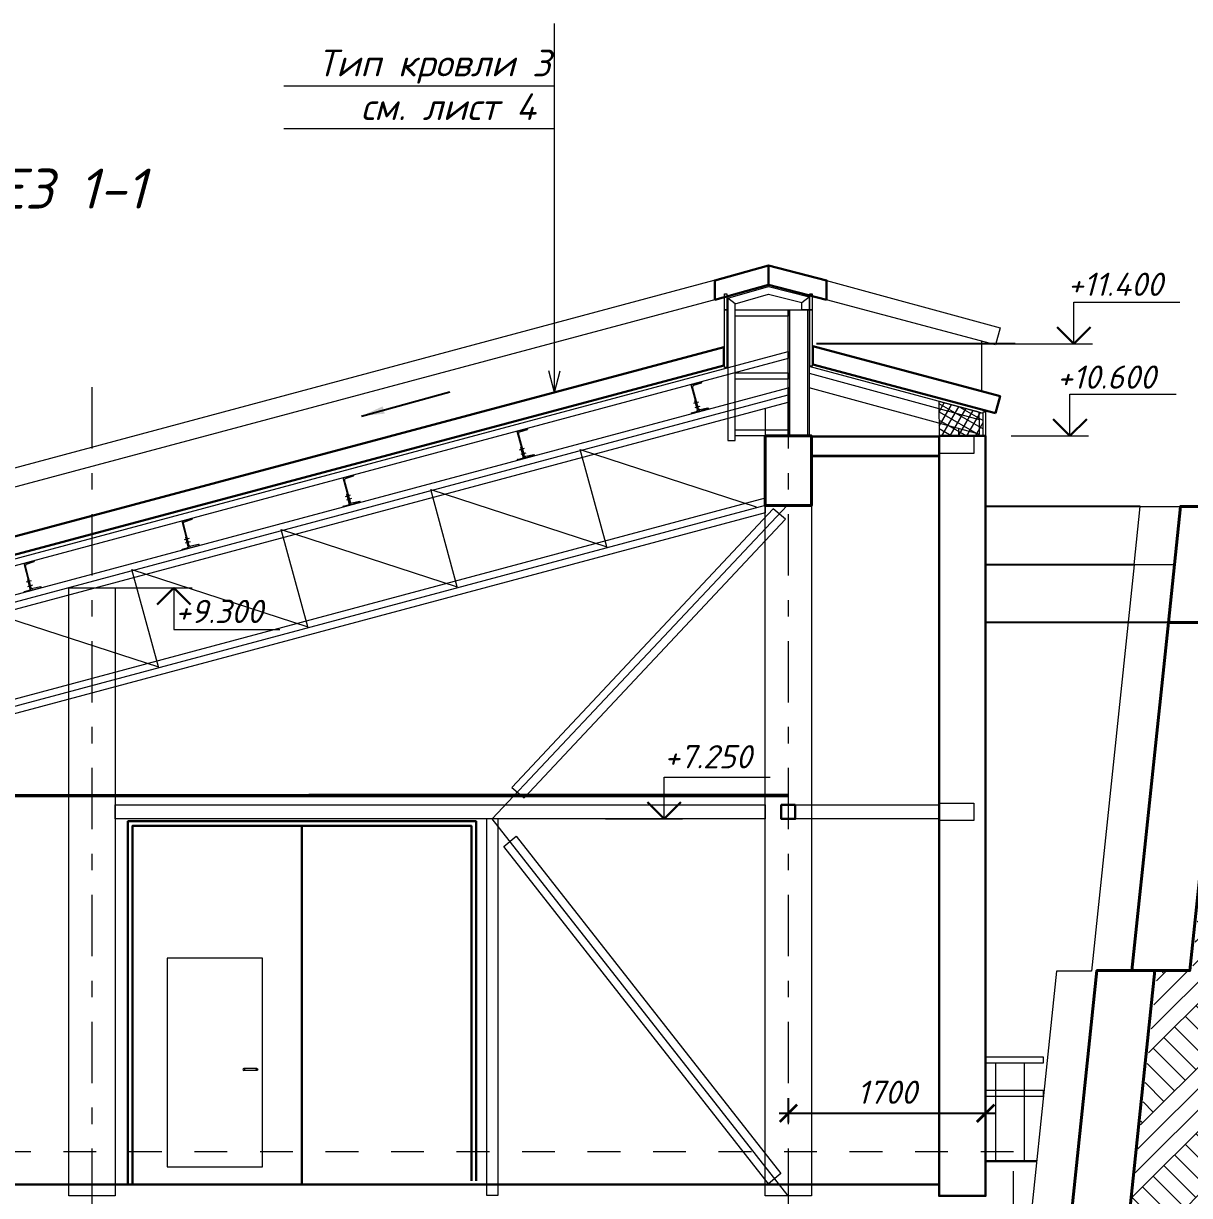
# Model space of a CAD drawing. Header units: millimetres. Extents: x -6419137 to 687965, y -598396 to 179722.
# Drawn here: x 563358 to 573406, y 85738 to 95840 of the extents above; entities that cross this region are included whole.
import ezdxf

# ---------------------------------------------------------------- set-up
doc = ezdxf.new("R2010")
doc.units = ezdxf.units.MM
doc.header["$MEASUREMENT"] = 0
doc.linetypes.add('Штриховая', pattern=[5644.444466, 2822.222233, -2822.222233])
doc.linetypes.add('Штрихштриховая', pattern=[10936.110735, 5291.666508, -2116.666555, 1411.111116, -2116.666555])
for name, color, linetype, lineweight in [('k_ Металл', 5, 'Continuous', 40), ('Двери ArchiCAD_Ном._пера__96', 7, 'Continuous', 5), ('Двери ArchiCAD_Ном._пера__97', 7, 'Continuous', 30), ('оси_Ном._пера__96', 7, 'Continuous', 5), ('отделка', 220, 'Continuous', 0), ('перекрытие_Ном._пера__99', 7, 'Continuous', 40), ('подп стены Инжзащита_Ном._пера__96', 7, 'Continuous', 13), ('подп стены Инжзащита_Ном._пера__99', 7, 'Continuous', 40), ('стены02_Ном._пера__99', 7, 'Continuous', 40), ('текст_Ном._пера__1', 7, 'Continuous', 25), ('текст_Ном._пера__96', 7, 'Continuous', 5), ('чертеж_Ном._пера__91', 250, 'Continuous', 5), ('чертеж_Ном._пера__96', 7, 'Continuous', 13), ('чертеж_Ном._пера__98', 7, 'Continuous', 35), ('Штриховка', 7, 'Continuous', 5), ('штриховка_Ном._пера__96', 7, 'Continuous', 13)]:
    doc.layers.add(name, color=color, linetype=linetype, lineweight=lineweight)
doc.layers.add('Конструкции', color=7, linetype='Continuous', lineweight=5, true_color=0x0000e6)
for name, color, linetype in [('крыша', 7, 'Continuous'), ('подп стены Инжзащита', 7, 'Continuous'), ('размеры', 7, 'Continuous'), ('текст', 7, 'Continuous')]:
    doc.layers.add(name, color=color, linetype=linetype)
doc.styles.get("Standard").update_dxf_attribs({"font": 'isocpeui.ttf'})
doc.styles.add('STEP PR', font='isocpeui.ttf')
doc.dimstyles.new('Standard100', dxfattribs={"dimtxt": 250, "dimasz": 200, "dimexe": 200, "dimexo": 300, "dimgap": 50, "dimtad": 1, "dimtoh": 1, "dimdec": 0, "dimzin": 0, "dimdsep": 46, "dimtxsty": 'STEP PR', "dimblk": 'ARCHTICK', "dimcen": 0.09, "dimdle": 200, "dimaunit": 1, "dimadec": 0, "dimazin": 0, "dimtfac": 1, "dimtdec": 0, "dimtofl": 0, "dimtmove": 1, "dimatfit": 3, "dimfxl": 1, "dimtolj": 1, "dimtzin": 0, "dimarcsym": 0})
doc.dimstyles.new('STEP', dxfattribs={"dimtxt": 200, "dimasz": 150, "dimexe": 80, "dimexo": 80, "dimgap": 80, "dimtad": 1, "dimdec": 0, "dimzin": 0, "dimdsep": 46, "dimtxsty": 'Standard', "dimblk": 'ARCHTICK', "dimcen": 150, "dimdle": 80, "dimadec": 0, "dimazin": 0, "dimtfac": 1, "dimtdec": 0, "dimtofl": 0, "dimtmove": 1, "dimatfit": 3, "dimfxl": 1, "dimtolj": 1, "dimtzin": 0, "dimarcsym": 0})

# ---------------------------------------------------------------- blocks, each defined once
blk = doc.blocks.new('Отметка высоты (ГОСТ)[26]_3', base_point=(115341, -142))
at = {"layer": 'чертеж_Ном._пера__91', "linetype": 'Continuous'}
for p, q in [((115341, -142), (115341, 308)), ((115341, 308), (116483, 308)), ((114709, -142), (115541, -142))]:
    blk.add_line(p, q, dxfattribs=at)
at = {"layer": 'чертеж_Ном._пера__98', "linetype": 'Continuous', "lineweight": 30}
for q in [(115161, 38), (115521, 38)]:
    blk.add_line((115341, -142), q, dxfattribs=at)
blk = doc.blocks.new('A$C46221617')
at = {"layer": 'подп стены Инжзащита', "color": 254, "linetype": 'Штриховая', "lineweight": 0, "ltscale": 0.1, "true_color": 0xd3d2db}
blk.add_line((9453, 2437), (-2387, 2437), dxfattribs=at)
blk.add_lwpolyline([(-5287, -1963), (9453, -1963), (9453, 2437)], dxfattribs=at)
blk = doc.blocks.new('*U595')
for p, q in [((0, 0), (0, 240)), ((0, 240), (90, 240)), ((6, 22), (6, 218)), ((86, 232), (16, 228)), ((90, 240), (90, 236)), ((90, 0), (0, 0)), ((86, 8), (16, 12)), ((90, 4), (90, 0))]:
    blk.add_line(p, q)
for centre, radius, start, end in [((16, 218), 10.5, 92.7024, 180), ((86, 236), 4, 272.7024, 360), ((16, 22), 10.5, 180, 267.2976), ((86, 4), 4, 0, 87.2976)]:
    blk.add_arc(centre, radius, start, end)
blk = doc.blocks.new('*U593')
at = {"color": 0, "linetype": 'ByBlock', "lineweight": -2}
for p, q in [((-63, 0), (-63, 3)), ((-63, 0), (0, 0)), ((-60, 6), (-16, 6)), ((-6, 16), (-6, 97)), ((0, 100), (-3, 100)), ((0, 0), (0, 100))]:
    blk.add_line(p, q, dxfattribs=at)
for centre, radius, start, end in [((-60, 3), 3.3, 90, 180), ((-16, 16), 10, 270, 0), ((-3, 97), 3.3, 89.045, 179.9778)]:
    blk.add_arc(centre, radius, start, end, dxfattribs=at)
blk = doc.blocks.new('A$C1F177784')
at = {"layer": 'k_ Металл', "lineweight": 0}
for points in [[(2587, 1840), (2544, 1828)], [(2587, 1840), (2544, 1828)], [(2599, 1802), (2556, 1790)], [(2599, 1802), (2556, 1790)], [(1087, 1439), (1044, 1426)], [(1087, 1439), (1044, 1426)], [(1099, 1400), (1056, 1388)], [(1099, 1400), (1056, 1388)], [(-413, 1037), (-456, 1024)], [(-413, 1037), (-456, 1024)], [(-403, 1008), (-446, 995)], [(-403, 1008), (-446, 995)], [(-1801, 665), (-1844, 652)], [(-1801, 665), (-1844, 652)], [(-1791, 636), (-1834, 623)], [(-1791, 636), (-1834, 623)], [(-3162, 300), (-3205, 287)], [(-3162, 300), (-3205, 287)], [(-3150, 262), (-3193, 249)], [(-3150, 262), (-3193, 249)]]:
    blk.add_lwpolyline(points, dxfattribs=at)
at = {"layer": 'Конструкции', "linetype": 'Continuous', "lineweight": 0, "ltscale": 5}
for points in [[(2842, 2735), (3191, 2835), (3541, 2746)], [(2904, 2687), (3191, 2770), (3478, 2697)], [(3361, 2277), (3361, 2215), (-9354, -1194), (-9370, -1136), (3361, 2277)], [(5007, 1689), (5007, 1753), (3541, 2146)]]:
    blk.add_lwpolyline(points, dxfattribs=at)
for points in [[(2842, 2735), (2841, 1508), (2904, 1508), (2904, 2687)], [(3541, 2746), (3541, 2634), (3478, 2634), (3478, 2697)], [(3361, 2580), (2904, 2580), (2904, 2634), (3361, 2634)], [(3541, 1548), (3361, 1548), (3361, 2634), (3541, 2634)], [(3528, 1548), (3375, 1548), (3375, 2634), (3528, 2634)], [(3361, 2037), (2904, 2037), (2904, 2091), (3361, 2091)], [(3361, 1548), (2904, 1548), (2904, 1602), (3361, 1602)]]:
    blk.add_lwpolyline(points, close=True, dxfattribs=at)
at = {"layer": 'Конструкции'}
for points in [[(3541, 2089), (5007, 1689), (5007, 1563), (3541, 1963)], [(3161, 1786), (3161, 886), (-8439, -2221), (-8439, -1552), (-8839, -1552), (-8839, -1304), (-8661, -1256), (-8661, -1256), (3361, 1964)], [(-8639, -1312), (3361, 1902)], [(-8639, -1312), (3361, 1902)], [(-8639, -1374), (3361, 1840)], [(-8639, -1374), (3361, 1840)], [(3161, 1548), (3561, 1548), (3561, 944)], [(4662, 1379), (4662, 1371), (3561, 1371), (3561, 1548), (4662, 1548)], [(4662, 1379), (3561, 1379), (3561, 1371), (4662, 1371), (4662, 1548)], [(4827, 1612), (4827, 1548)], [(-8639, -1360), (-7217, -1822), (-7445, -984), (-5930, -1477), (-6158, -639), (-4642, -1132), (-4870, -294), (-3354, -787), (-3582, 51), (-2066, -442), (-2294, 396), (-778, -97), (-1007, 741), (509, 248), (281, 1086), (1797, 593), (1569, 1431), (3085, 938)], [(-8639, -1360), (-7217, -1822), (-7445, -984), (-5930, -1477), (-6158, -639), (-4642, -1132), (-4870, -294), (-3354, -787), (-3582, 51), (-2066, -442), (-2294, 396), (-778, -97), (-1007, 741), (509, 248), (281, 1086), (1797, 593), (1569, 1431), (3085, 938)], [(3161, 1011), (-8439, -2097)], [(3161, 948), (-8639, -2212)]]:
    blk.add_lwpolyline(points, dxfattribs=at)
blk.add_lwpolyline([(3561, 1548), (4662, 1548), (4662, 1538), (3561, 1538)], close=True, dxfattribs=at)
at = {"layer": 'крыша', "color": 32, "lineweight": 30, "true_color": 0xb35900}
for points in [[(3191, 2850), (2729, 2722), (2729, 2888), (3191, 3017)], [(3692, 2722), (3692, 2888), (3191, 3017), (3191, 2850), (3692, 2722)], [(-9499, -1127), (2806, 2156), (2806, 2312), (-9537, -982), (-9499, -1127)]]:
    blk.add_lwpolyline(points, dxfattribs=at)
at = {"layer": 'крыша', "color": 32, "lineweight": 9, "true_color": 0xb35900}
for points in [[(2837, 2919), (2837, 2919), (-9537, -402), (-9499, -547)], [(5147, 2334), (3692, 2722), (3692, 2888), (5186, 2479), (5147, 2334)], [(-9499, -547), (2837, 2752), (2837, 2753)], [(5027, 2366), (5027, 1933)]]:
    blk.add_lwpolyline(points, dxfattribs=at)
at = {"layer": 'крыша', "color": 32, "lineweight": 30, "true_color": 0xb35900}
blk.add_lwpolyline([(5147, 1744), (5186, 1890), (3572, 2322), (3572, 2165)], close=True, dxfattribs=at)
at = {"layer": 'отделка', "color": 0}
for points in [[(2811, 2774), (2831, 2774), (2831, 2634), (2811, 2634)], [(3546, 2774), (3566, 2774), (3566, 2634), (3546, 2634)]]:
    blk.add_lwpolyline(points, close=True, dxfattribs=at)
at = {"layer": 'отделка', "color": 0, "lineweight": 20}
for points in [[(2831, 2634), (2831, 2139), (2811, 2139), (2811, 2634), (2831, 2634)], [(3566, 2634), (3566, 2149), (3546, 2149), (3546, 2634), (3566, 2634)]]:
    blk.add_lwpolyline(points, dxfattribs=at)
at = {"layer": 'k_ Металл', "lineweight": 0, "rotation": 15}
for p in [(2588, 1758), (2588, 1758), (1088, 1356), (1088, 1356), (-412, 954), (-412, 954), (-1800, 582), (-1800, 582), (-3161, 217), (-3161, 217)]:
    blk.add_blockref('*U593', p, dxfattribs=at)
at = {"layer": 'Конструкции', "lineweight": 0, "rotation": 15}
for p in [(2588, 1758), (2588, 1758), (1088, 1356), (1088, 1356), (-412, 954), (-412, 954), (-1800, 582), (-1800, 582), (-3161, 217), (-3161, 217)]:
    blk.add_blockref('*U595', p, dxfattribs=at)
blk = doc.blocks.new('_ArchTick')
at = {"color": 0, "linetype": 'ByBlock', "const_width": 0.15}
blk.add_lwpolyline([(-0.5, -0.5), (0.5, 0.5)], dxfattribs=at)
blk = doc.blocks.new('Линия_3_3', base_point=(116811, 8233))
at = {"layer": 'текст_Ном._пера__96', "linetype": 'Continuous'}
for q in [(116811, 11413), (116761, 8419), (116861, 8419)]:
    blk.add_line((116811, 8233), q, dxfattribs=at)
blk = doc.blocks.new('*D787')
at = {"layer": 'Defpoints', "color": 0, "transparency": 16777216}
for p in [(569949, 86658), (571649, 86648), (571649, 86448)]:
    blk.add_point(p, dxfattribs=at)
at = {"layer": 'размеры', "color": 0, "lineweight": -2, "transparency": 16777216}
for p, q in [((569949, 86578), (569949, 86368)), ((571649, 86568), (571649, 86368)), ((569869, 86448), (571729, 86448))]:
    blk.add_line(p, q, dxfattribs=at)
at = {"layer": 'размеры', "color": 0, "lineweight": -2, "transparency": 16777216, "xscale": 150, "yscale": 150, "zscale": 150, "rotation": 180}
blk.add_blockref('_ArchTick', (569949, 86448), dxfattribs=at)
at = {"layer": 'размеры', "color": 0, "lineweight": -2, "transparency": 16777216, "xscale": 150, "yscale": 150, "zscale": 150}
blk.add_blockref('_ArchTick', (571649, 86448), dxfattribs=at)
at = {"layer": 'размеры', "color": 0, "transparency": 16777216, "insert": (570799, 86629), "char_height": 200, "attachment_point": 5}
blk.add_mtext('\\A1;1700', dxfattribs=at)

msp = doc.modelspace()

# ---------------------------------------------------------------- hatches: boundary and pattern name
at = {"layer": 'Штриховка', "lineweight": 0}
h = msp.add_hatch(dxfattribs=at)
h.set_pattern_fill('ANSI37', color=52, scale=500, angle=105)
h.set_pattern_definition([(150, (452507.92, -29045.16), (-31.25, -54.126588), []), (240, (452507.92, -29045.16), (54.126588, -31.25), [])])
h.paths.add_polyline_path([(571248.6, 92284.8), (571249.6, 92277.4), (571247, 92582.9), (571628.2, 92479.7), (571628.2, 92284.8)])
at = {"layer": 'штриховка_Ном._пера__96', "linetype": 'Continuous'}
h = msp.add_hatch(dxfattribs=at)
h.set_pattern_fill('ГРУНТ_0003', color=256, style=0, pattern_type=2)
h.set_pattern_definition([(45, (498267.44, 81677.4), (-275.7716, 275.7716), []), (45, (498175.5, 81769.3), (-551.543, 551.543), []), (45, (498083.6, 81861.25), (-551.543, 551.543), []), (135, (497991.67, 81953.17), (91.92388, 91.92388), [390, -390])])
h.paths.add_polyline_path([(580160.6, 90065.1), (574966.3, 90065.1), (575009.5, 90386.8), (573702.7, 90477.7), (573430.7, 87677.4), (573130.7, 87677.4), (572797.7, 84677.4), (572495.9, 84677.4), (572495.9, 81475.3), (572023.6, 81476.1), (572023.5, 81475.4), (571649, 80171.5), (570422.1, 80171.5), (570422.1, 79702.8), (572818, 79702.8), (572997.9, 80977.4), (572991.5, 80977.4), (573078.3, 81421), (573079.6, 81439.7), (573111.9, 81640.7), (573306.8, 83977.4), (573367, 83977.4), (573708.8, 86703.5), (573952.9, 86703.5), (574517.9, 89616.7), (580160.6, 89616.7)])

# ---------------------------------------------------------------- linework, layer by layer
at = {"layer": 'Двери ArchiCAD_Ном._пера__96', "color": 0, "linetype": 'Continuous'}
for p, q in [((565418.1, 87784.8), (564598.1, 87784.8)), ((565251, 86831.8), (565248.1, 86824.8)), ((565248.1, 86824.8), (565251, 86817.7)), ((565252.5, 86831.8), (565249.8, 86824.8)), ((565249.8, 86824.8), (565252.5, 86817.7)), ((565258.1, 86834.8), (565251, 86831.8)), ((565251, 86817.7), (565258.1, 86814.8)), ((565257.4, 86831.8), (565255.2, 86824.8)), ((565255.2, 86824.8), (565257.4, 86817.7)), ((565259.2, 86834.8), (565258.1, 86834.8)), ((565259.2, 86814.8), (565258.1, 86814.8)), ((565262.5, 86834.8), (565259.2, 86834.8)), ((565262.5, 86814.8), (565259.2, 86814.8)), ((565267.3, 86834.8), (565262.5, 86834.8)), ((565267.3, 86814.8), (565262.5, 86814.8)), ((565264.6, 86831.8), (565263.4, 86824.8)), ((565263.4, 86824.8), (565264.6, 86817.7)), ((565273.1, 86834.8), (565267.3, 86834.8)), ((565273.1, 86814.8), (565267.3, 86814.8)), ((565353.1, 86834.8), (565273.1, 86834.8)), ((565353.1, 86814.8), (565273.1, 86814.8)), ((565358.8, 86834.8), (565353.1, 86834.8)), ((565358.8, 86814.8), (565353.1, 86814.8)), ((565363.7, 86834.8), (565358.8, 86834.8)), ((565363.7, 86814.8), (565358.8, 86814.8)), ((565361.6, 86831.8), (565362.7, 86824.8)), ((565362.7, 86824.8), (565361.6, 86817.7)), ((565366.9, 86834.8), (565363.7, 86834.8)), ((565366.9, 86814.8), (565363.7, 86814.8)), ((565368.1, 86834.8), (565366.9, 86834.8)), ((565368.1, 86814.8), (565366.9, 86814.8)), ((565368.1, 86834.8), (565375.1, 86831.8)), ((565375.1, 86817.7), (565368.1, 86814.8)), ((565368.8, 86831.8), (565370.9, 86824.8)), ((565370.9, 86824.8), (565368.8, 86817.7)), ((565373.6, 86831.8), (565376.3, 86824.8)), ((565376.3, 86824.8), (565373.6, 86817.7)), ((565375.1, 86831.8), (565378.1, 86824.8)), ((565378.1, 86824.8), (565375.1, 86817.7))]:
    msp.add_line(p, q, dxfattribs=at)
msp.add_lwpolyline([(564598.1, 87784.8), (564598.1, 85984.8), (565418.1, 85984.8), (565418.1, 87784.8)], dxfattribs=at)
at = {"layer": 'Двери ArchiCAD_Ном._пера__97', "color": 0, "linetype": 'Continuous'}
msp.add_line((565758.1, 85834.8), (565758.1, 88924.8), dxfattribs=at)
for points in [[(564258.1, 85834.8), (564258.1, 88964.8), (567258.1, 88964.8), (567258.1, 85864.8)], [(564298.1, 85834.8), (564298.1, 88924.8), (567218.1, 88924.8), (567218.1, 85864.8)]]:
    msp.add_lwpolyline(points, dxfattribs=at)
at = {"layer": 'Конструкции', "color": 0, "lineweight": 40}
msp.add_lwpolyline([(569748.5, 92284.8), (570148.5, 92284.8), (570148.5, 91684.8), (569748.5, 91684.8)], close=True, dxfattribs=at)
at = {"layer": 'Конструкции', "color": 0}
for points in [[(570148.6, 85734.8), (569748.6, 85734.8), (569748.6, 92284.8), (570148.6, 92284.8)], [(564148.6, 85734.8), (563748.6, 85734.8), (563748.6, 90977.4), (564148.6, 90977.4)]]:
    msp.add_lwpolyline(points, close=True, dxfattribs=at)
at = {"layer": 'Конструкции', "color": 0, "lineweight": 20}
for points in [[(571248.6, 92284.8), (571548.6, 92284.8), (571548.6, 92134.8), (571248.6, 92134.8)], [(571248.6, 89119.8), (571548.6, 89119.8), (571548.6, 88969.8), (571248.6, 88969.8)]]:
    msp.add_lwpolyline(points, close=True, dxfattribs=at)
at = {"layer": 'Конструкции', "color": 74, "true_color": 0x57ad00}
for points in [[(569948.5, 85734.8), (567398.6, 88984.8), (569939.3, 91684.8)], [(569923.6, 91566.5), (569818.1, 91657.4), (567566.5, 89255.9), (567672, 89165), (569923.6, 91566.5)], [(567348.6, 88984.8), (567348.6, 85742.1), (567448.6, 85742.1), (567448.6, 88984.8), (567348.6, 88984.8)], [(569884, 85929.7), (569778.5, 85838.8), (567497.7, 88745.8), (567603.1, 88836.7), (569884, 85929.7)]]:
    msp.add_lwpolyline(points, dxfattribs=at)
for points in [[(564148.6, 89104.8), (569748.6, 89104.8), (569748.6, 88984.8), (564148.6, 88984.8)], [(570008.4, 89104.8), (571248.6, 89104.8), (571248.6, 88984.8), (570008.4, 88984.8)]]:
    msp.add_lwpolyline(points, close=True, dxfattribs=at)
at = {"layer": 'Конструкции', "lineweight": 30}
msp.add_lwpolyline([(570008.4, 89104.5), (569888.7, 89104.5), (569888.7, 88985), (570008.4, 88985)], close=True, dxfattribs=at)
at = {"layer": 'крыша', "color": 9}
for points in [[(572981.6, 91677.4), (571648.6, 91677.4)], [(572928.9, 91173.7), (571648.6, 91173.7)], [(573223.7, 90677.4), (571648.6, 90677.4)]]:
    msp.add_lwpolyline(points, dxfattribs=at)
at = {"layer": 'крыша'}
msp.add_lwpolyline([(573723.7, 90677.4), (573223.7, 90677.4), (572908.4, 87677.4), (572608.4, 87677.4), (572293, 84677.4), (571995.9, 84677.4), (571995.9, 81677.4)], dxfattribs=at)
at = {"layer": 'крыша', "lineweight": 30}
msp.add_lwpolyline([(571248.6, 85764.8), (571248.6, 85834.8), (557748.6, 85834.8)], dxfattribs=at)
at = {"layer": 'оси_Ном._пера__96', "color": 172, "linetype": 'Штрихштриховая', "ltscale": 0.1}
for p, q in [((563948.6, 92705), (563948.6, 79834.8)), ((569948.6, 92705), (569948.6, 79834.8))]:
    msp.add_line(p, q, dxfattribs=at)
at = {"layer": 'отделка'}
msp.add_lwpolyline([(571648.6, 92284.8), (571628.2, 92284.8), (571628.2, 92491.7), (571648.6, 92491.7)], close=True, dxfattribs=at)
at = {"layer": 'перекрытие_Ном._пера__99', "color": 1}
msp.add_lwpolyline([(573723.7, 90677.4), (573723.7, 91677.4), (573328.8, 91677.4), (573223.7, 90677.4), (573723.7, 90677.4)], dxfattribs=at)
at = {"layer": 'подп стены Инжзащита_Ном._пера__96', "color": 9, "ltscale": 5}
msp.add_lwpolyline([(573275.8, 91173.7), (572928.9, 91173.7), (572562.1, 87673.7), (572261, 87673.7), (571945.7, 84673.7), (571648.6, 84673.7), (571648.6, 81673.7)], dxfattribs=at)
at = {"layer": 'подп стены Инжзащита_Ном._пера__96', "lineweight": 30, "ltscale": 5}
msp.add_lwpolyline([(571648.6, 86034.8), (572088.7, 86034.8)], dxfattribs=at)
at = {"layer": 'подп стены Инжзащита_Ном._пера__99', "linetype": 'Continuous', "flags": 128}
for points in [[(573723.7, 90677.4), (573223.7, 90677.4), (572908.4, 87677.4), (573408.4, 87677.4), (573723.7, 90677.4)], [(573108.4, 87677.4), (572608.4, 87677.4), (572293, 84677.4), (572793, 84677.4), (573108.4, 87677.4)]]:
    msp.add_lwpolyline(points, dxfattribs=at)
at = {"layer": 'размеры'}
msp.add_lwpolyline([(571903.4, 93077.8), (570192.3, 93077.8)], dxfattribs=at)
at = {"layer": 'стены02_Ном._пера__99', "lineweight": 30}
msp.add_lwpolyline([(571648.6, 92284.8), (571248.6, 92284.8), (571248.6, 85734.8), (571648.6, 85734.8)], close=True, dxfattribs=at)
at = {"layer": 'стены02_Ном._пера__99', "color": 4, "linetype": 'Штриховая', "lineweight": 30, "ltscale": 0.1, "const_width": 30}
msp.add_lwpolyline([(558148.6, 89184.4), (569948.6, 89186.3)], dxfattribs=at)
at = {"layer": 'текст_Ном._пера__96', "linetype": 'Continuous'}
for p, q in [((567934.2, 95300.7), (565603.3, 95300.7)), ((567934.2, 94930.7), (565603.3, 94930.7))]:
    msp.add_line(p, q, dxfattribs=at)
at = {"layer": 'чертеж_Ном._пера__96', "color": 32, "true_color": 0xe07000}
for points in [[(571648.6, 86934.8), (572144.5, 86934.8), (572144.5, 86880.3), (571648.6, 86880.3)], [(571648.6, 86647.7), (572144.5, 86647.7), (572144.5, 86593.2), (571648.6, 86593.2)]]:
    msp.add_lwpolyline(points, close=True, dxfattribs=at)
for points in [[(571732.9, 86880.3), (571732.9, 86034.8)], [(571981.2, 86880.3), (571981.2, 86034.8)]]:
    msp.add_lwpolyline(points, dxfattribs=at)
at = {"layer": 'Штриховка', "color": 52, "lineweight": 0}
msp.add_lwpolyline([(571248.6, 92284.8), (571628.2, 92284.8), (571628.2, 92479.7), (571247, 92582.9), (571248.6, 92277.4), (571248.6, 92277.4)], dxfattribs=at)
at = {"layer": 'Штриховка', "color": 9}
msp.add_lwpolyline([(572928.9, 91173.7), (572981.6, 91677.4), (573328.8, 91677.4)], dxfattribs=at)

# ---------------------------------------------------------------- block references
at = {"layer": 'крыша'}
msp.add_blockref('A$C1F177784', (566587.2, 90736.8), dxfattribs=at)
at = {"layer": 'подп стены Инжзащита_Ном._пера__96'}
msp.add_blockref('A$C46221617', (562435.6, 83678.2), dxfattribs=at)
at = {"layer": 'текст', "linetype": 'Continuous'}
msp.add_blockref('Линия_3_3', (567934.2, 92659.5), dxfattribs=at)
at = {"layer": 'чертеж_Ном._пера__96', "linetype": 'Continuous', "xscale": 0.8, "yscale": 0.8, "zscale": 0.8}
for p in [(572408.5, 93077.8), (572375.9, 92284.8), (568878.6, 88984.8)]:
    msp.add_blockref('Отметка высоты (ГОСТ)[26]_3', p, dxfattribs=at)
at = {"layer": 'чертеж_Ном._пера__96', "linetype": 'Continuous', "xscale": -0.8, "yscale": 0.8, "zscale": 0.8, "rotation": 180}
msp.add_blockref('Отметка высоты (ГОСТ)[26]_3', (564653.6, 90977.4), dxfattribs=at)

# ---------------------------------------------------------------- texts
at = {"layer": 'подп стены Инжзащита_Ном._пера__99'}
for s, p in [('+11.400', (572356, 93492.2)), ('+10.600', (572263.4, 92692.3)), ('+9.300', (564664.5, 90672.7)), ('+7.250', (568878.6, 89420.4))]:
    msp.add_text(s, height=200, dxfattribs=at).set_placement(p)
at = {"layer": 'текст_Ном._пера__1', "linetype": 'Continuous', "char_height": 230}
for s, insert, attachment_point, line_spacing_factor in [('\\pi-1917.9;Тип кровли 3\\P\\pi-1543.6;см. лист 4', (567809, 95310.7), 4, 0.982247), ('{\\fISOCPEUR|b1|i1|c204|p34;\\H1.5x;РАЗРЕЗ 1-1}', (561997.6, 94588.9), 1, 0.981818)]:
    msp.add_mtext(s, dxfattribs=dict(at, insert=insert, attachment_point=attachment_point, line_spacing_factor=line_spacing_factor))

# ---------------------------------------------------------------- dimensions: what is measured, and where the dimension line sits
at = {"layer": 'размеры'}
dim = msp.add_linear_dim(base=(571648.6, 86447.7), p1=(569948.6, 86657.7), p2=(571648.6, 86647.7), dimstyle='STEP', dxfattribs=at)
dim.commit()
dim.dimension.update_dxf_attribs({"geometry": '*D787', "text_midpoint": (570798.6, 86629)})

# ---------------------------------------------------------------- leaders
msp.add_leader([(566270.2, 92456.1), (567031.1, 92664.5)], dimstyle='Standard100', dxfattribs=at)

doc.saveas('drawing.dxf')
